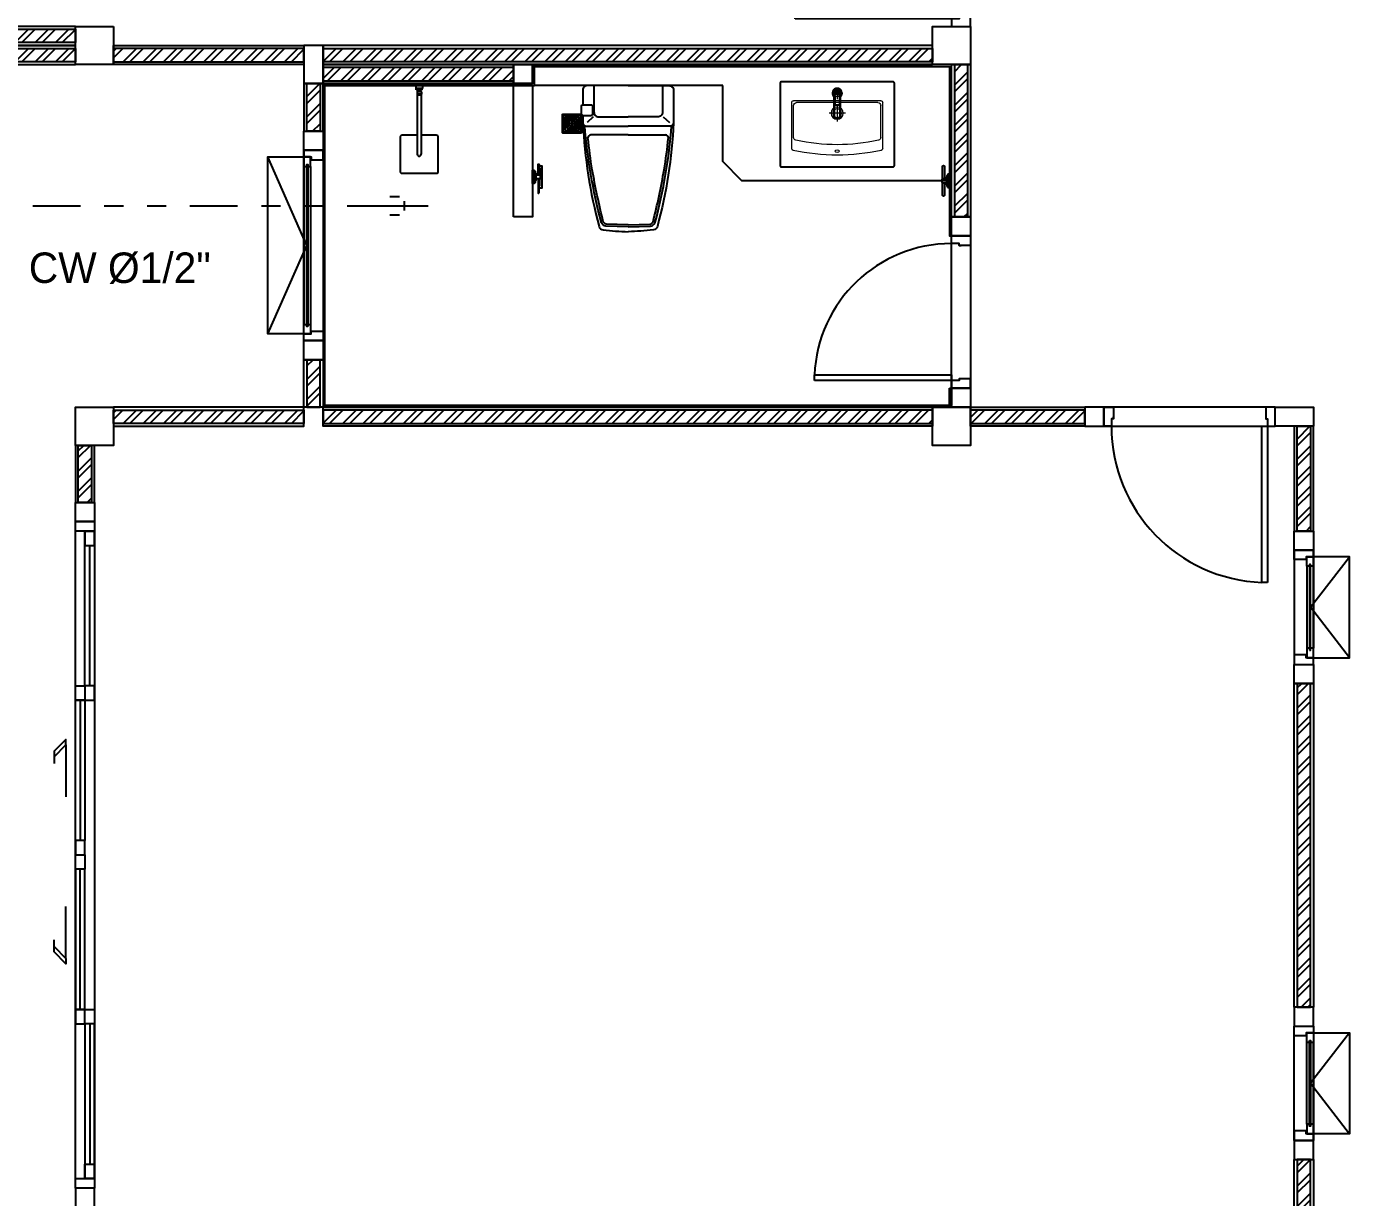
# Model space of a CAD drawing. Header units: inches. Extents: x -1366 to 1200, y -585 to 2545.
# Drawn here: x 724.89 to 731.84, y 2026.58 to 2032.73 of the extents above; entities that cross this region are included whole.
import ezdxf
from ezdxf.enums import TextEntityAlignment as Align

# ---------------------------------------------------------------- set-up
doc = ezdxf.new("R2010")
doc.units = ezdxf.units.IN
doc.header["$MEASUREMENT"] = 0
doc.linetypes.add('CENTER', pattern=[1.625, 1.25, -0.125, 0.125, -0.125])
doc.linetypes.add('DIVIDE2', pattern=[0.625, 0.25, -0.125, 0, -0.125, 0, -0.125])
doc.layers.get('0').update_dxf_attribs({"linetype": 'CONTINUOUS'})
for name, color, linetype in [('02___PRT_ALL_AXES', 7, 'CONTINUOUS'), ('COLD WATER PIPE', 3, 'DIVIDE2'), ('COLM', 3, 'CONTINUOUS'), ('Counter', 6, 'CONTINUOUS'), ('DIM', 7, 'CONTINUOUS'), ('DOOR', 7, 'CONTINUOUS'), ('DOOR_SWNG', 1, 'CONTINUOUS'), ('FIXT', 5, 'CONTINUOUS'), ('Floor-Hatch', 251, 'CONTINUOUS'), ('SANITARY', 9, 'CONTINUOUS'), ('SN - Sanitary', 144, 'CONTINUOUS'), ('TEXT', 4, 'CONTINUOUS'), ('WALL', 7, 'CONTINUOUS'), ('Wall-1', 6, 'CONTINUOUS'), ('Wall-Tile', 4, 'CONTINUOUS'), ('WALL_HATC', 251, 'CONTINUOUS'), ('WC-DET', 8, 'CONTINUOUS'), ('WC-DET1', 15, 'CONTINUOUS'), ('WC-DET2', 15, 'CONTINUOUS'), ('WC-OUT', 9, 'CONTINUOUS'), ('WC-SERIAL', 4, 'CONTINUOUS'), ('wind', 7, 'CONTINUOUS')]:
    doc.layers.add(name, color=color, linetype=linetype)
doc.layers.add('LAYER_1', color=5, linetype='CONTINUOUS', lineweight=50)
doc.styles.get("Standard").update_dxf_attribs({"font": 'THSarabunPSK.ttf'})
doc.styles.add('THAIWIN', font='THSarabunPSK.ttf')
pattern_1 = [(224.99694, (710.76763, 2044.94408), (0.05303018, -0.05303584), []), (224.99694, (710.73228, 2044.94408), (0.05303018, -0.05303584), [])]
pattern_2 = [(224.99694, (697.44595, 2039.65234), (0.05303018, -0.05303584), []), (224.99694, (697.410596, 2039.65234), (0.05303018, -0.05303584), [])]
pattern_3 = [(224.99694, (696.34595, 2037.10227), (0.05303018, -0.05303584), []), (224.99694, (696.3106, 2037.10227), (0.05303018, -0.05303584), [])]

# ---------------------------------------------------------------- blocks, each defined once
blk = doc.blocks.new('DR090SL2')
at = {"layer": 'DOOR'}
for points in [[(-0.41, 0.87), (-0.38, 0.87), (-0.38, 0.05), (-0.41, 0.05)], [(-0.41, 0.05), (-0.45, 0.05), (-0.45, -0.05), (-0.4, -0.05), (-0.4, 0.01), (-0.41, 0.01)], [(0.4, 0), (0.4, 0.01), (0.41, 0.01), (0.41, 0.05), (0.45, 0.05), (0.45, -0.05), (0.4, -0.05), (0.4, 0.01)]]:
    blk.add_lwpolyline(points, close=True, dxfattribs=at)
at = {"layer": 'DOOR_SWNG'}
blk.add_arc((-0.41, 0.05), 0.82, 0, 87.90335, dxfattribs=at)
blk = doc.blocks.new('ct1113ap')
h = blk.add_hatch()
h.set_pattern_fill('ANSI31', color=1, style=0)
h.set_pattern_definition([(45, (-850.48847, 321.96483), (-0.088388348, 0.088388348), [])])
h.paths.add_polyline_path([(1.5, 2.1, 1), (-1.5, 2.1, 1)])
h.paths.add_polyline_path([(1.1, 2.1, -1), (-1.1, 2.1, -1)], flags=16)
h.paths.add_polyline_path([(1.5, -5.3, 1), (-1.5, -5.3, 1)])
h.paths.add_polyline_path([(1.1, -5.3, -1), (-1.1, -5.3, -1)], flags=16)
h.paths.add_polyline_path([(2.7, -6.8), (1.5, -6.8), (1.5, -8), (2.7, -8)])
h.paths.add_polyline_path([(-0.6, 4.4, -3.621207), (0.6, 4.4), (0.8, 4.1, 3.20425), (-0.9, 4.1)])
h.paths.add_polyline_path([(1.1, -2.5), (-1.5, -2.5), (-1.5, -2.9), (1.1, -2.9), (1.1, -3.7), (1.5, -3.7), (1.5, -1.8), (1.1, -1.8)])
h.paths.add_polyline_path([(1.1, -0.3), (-1.5, -0.3), (-1.5, -0.7), (1.1, -0.7), (1.1, -1.5), (1.5, -1.5), (1.5, 0.4), (1.1, 0.4)])
at = {"color": 7, "linetype": 'Continuous'}
for p, q in [((-130, 14), (-130, -14)), ((-64, -11), (-64, 11)), ((-63, 12), (-14, 12)), ((-14, -12), (-63, -12))]:
    blk.add_line(p, q, dxfattribs=at)
at = {"color": 6, "linetype": 'Continuous'}
for p, q in [((-129, 14.2), (-129, -14.2)), ((-127, 16.2), (-127, 17)), ((-63.5, -11.1), (-63.5, 11.1)), ((-63, 12), (-63, 11.6)), ((-63, 11.6), (-14, 11.6)), ((-14, 12), (-14, 11.6)), ((-127, -16.2), (-127, -17)), ((-63, -12), (-63, -11.6)), ((-14, -11.6), (-63, -11.6)), ((-14, -12), (-14, -11.6))]:
    blk.add_line(p, q, dxfattribs=at)
at = {"color": 6}
for p, q in [((-0.6, 4.4), (-0.9, 4.1)), ((0.8, 4.1), (0.6, 4.4))]:
    blk.add_line(p, q, dxfattribs=at)
at = {"color": 6, "linetype": 'CENTER'}
blk.add_line((2, 0), (28.8, 0), dxfattribs=at)
at = {"color": 7, "linetype": 'Continuous'}
for centre, radius, start, end in [((-127, 14), 3, 90, 180), ((-63, 11), 1, 90, 180), ((-14, 15), 3, 270, 312.97028), ((0, 0), 17.5, 227.02972, 132.97028), ((-127, -14), 3, 180, 270), ((-63, -11), 1, 180, 270), ((-14, -15), 3, 47.02972, 90)]:
    blk.add_arc(centre, radius, start, end, dxfattribs=at)
at = {"color": 6, "linetype": 'Continuous'}
for centre, start, end in [((-14, 15.1), 270.02835, 313.20381), ((-14, -15.1), 46.79616, 89.97168)]:
    blk.add_arc(centre, 3.49, start, end, dxfattribs=at)
for points, knots in [([(-129, 14.2), (-129.1, 14.2), (-129.4, 14.2), (-129.6, 14.1), (-129.8, 14.1), (-129.9, 14.1), (-130, 14), (-130, 14), (-130, 14), (-130, 14)], [0, 0, 0, 0, 0.37083, 0.686781, 0.809347, 0.902724, 0.937689, 0.964954, 1, 1, 1, 1]), ([(-127, 16.2), (-127.3, 16.2), (-127.8, 16.1), (-128.5, 15.6), (-128.9, 14.9), (-129, 14.4), (-129, 14.2)], [0, 0, 0, 0, 0.251576, 0.502087, 0.751307, 1, 1, 1, 1]), ([(-64, 11), (-64, 11), (-64, 11), (-63.9, 11), (-63.8, 11.1), (-63.7, 11.1), (-63.6, 11.1), (-63.5, 11.1)], [0, 0, 0, 0, 0.033642, 0.095139, 0.310943, 0.62784, 1, 1, 1, 1]), ([(-63.5, 11.1), (-63.5, 11.1), (-63.5, 11.3), (-63.4, 11.4), (-63.2, 11.6), (-63.1, 11.6), (-63, 11.6)], [0, 0, 0, 0, 0.248974, 0.49844, 0.748767, 1, 1, 1, 1]), ([(-11.9, 12.8), (-11.9, 12.8), (-11.9, 12.8), (-11.9, 12.8), (-11.9, 12.8), (-11.8, 12.7), (-11.7, 12.6), (-11.6, 12.6), (-11.6, 12.5)], [0, 0, 0, 0, 0.029366, 0.087835, 0.178504, 0.299273, 0.616465, 1, 1, 1, 1]), ([(-11.6, 12.5), (-11, 13.1), (-9.7, 14.1), (-7.6, 15.4), (-5.3, 16.3), (-2.9, 16.9), (-0.4, 17.2), (2.1, 17), (4.5, 16.6), (6.9, 15.7), (9, 14.6), (11, 13.1), (12.8, 11.4), (14.3, 9.4), (15.5, 7.2), (16.3, 4.9), (16.9, 2.5), (17, 0.8), (17, 0)], [0, 0, 0, 0, 0.062313, 0.124704, 0.187205, 0.249822, 0.312517, 0.375223, 0.437872, 0.500414, 0.562837, 0.62517, 0.687469, 0.749798, 0.81221, 0.874726, 0.937336, 1, 1, 1, 1]), ([(17, 0), (17, -0.8), (16.9, -2.5), (16.3, -4.9), (15.5, -7.2), (14.3, -9.4), (12.8, -11.4), (11, -13.1), (9, -14.6), (6.9, -15.7), (4.5, -16.6), (2.1, -17), (-0.4, -17.2), (-2.9, -16.9), (-5.3, -16.3), (-7.6, -15.4), (-9.7, -14.1), (-11, -13.1), (-11.6, -12.5)], [0, 0, 0, 0, 0.062697, 0.125333, 0.18786, 0.250273, 0.312598, 0.37489, 0.437216, 0.499632, 0.562167, 0.624809, 0.687509, 0.750197, 0.81281, 0.875306, 0.937693, 1, 1, 1, 1]), ([(-129, -14.2), (-129.1, -14.2), (-129.4, -14.2), (-129.6, -14.1), (-129.8, -14.1), (-129.9, -14.1), (-130, -14), (-130, -14), (-130, -14), (-130, -14)], [0, 0, 0, 0, 0.37083, 0.686781, 0.809347, 0.902724, 0.937689, 0.964954, 1, 1, 1, 1]), ([(-129, -14.2), (-129, -14.4), (-128.9, -14.9), (-128.5, -15.6), (-127.8, -16.1), (-127.3, -16.2), (-127, -16.2)], [0, 0, 0, 0, 0.248784, 0.49809, 0.74852, 1, 1, 1, 1]), ([(-64, -11), (-64, -11), (-64, -11), (-63.9, -11), (-63.8, -11.1), (-63.7, -11.1), (-63.6, -11.1), (-63.5, -11.1)], [0, 0, 0, 0, 0.033642, 0.095139, 0.310943, 0.62784, 1, 1, 1, 1]), ([(-63, -11.6), (-63.1, -11.6), (-63.2, -11.6), (-63.4, -11.4), (-63.5, -11.3), (-63.5, -11.1), (-63.5, -11.1)], [0, 0, 0, 0, 0.251439, 0.50194, 0.751233, 1, 1, 1, 1]), ([(-11.9, -12.8), (-11.9, -12.8), (-11.9, -12.8), (-11.9, -12.8), (-11.9, -12.8), (-11.8, -12.7), (-11.7, -12.6), (-11.6, -12.6), (-11.6, -12.5)], [0, 0, 0, 0, 0.029366, 0.087835, 0.178504, 0.299273, 0.616465, 1, 1, 1, 1])]:
    blk.add_open_spline(points, degree=3, knots=knots, dxfattribs=at)
at = {"layer": '02___PRT_ALL_AXES', "color": 7, "linetype": 'Continuous'}
for p, q in [((-4.1, 17), (-127, 17)), ((-127, -17), (-4.1, -17))]:
    blk.add_line(p, q, dxfattribs=at)
at = {"layer": '02___PRT_ALL_AXES', "color": 6, "linetype": 'Continuous'}
for p, q in [((-6.7, 16.2), (-127, 16.2)), ((-127, -16.2), (-6.7, -16.2))]:
    blk.add_line(p, q, dxfattribs=at)
at = {"layer": '02___PRT_ALL_AXES', "color": 7, "linetype": 'Continuous'}
blk.add_arc((0, 0), 25, 222.84382, 137.15618, dxfattribs=at)
at = {"layer": '02___PRT_ALL_AXES', "color": 6, "linetype": 'Continuous'}
blk.add_arc((0, 0), 24, 225.10536, 134.89464, dxfattribs=at)
at = {"layer": 'LAYER_1', "color": 6}
for p, q in [((1.1, 0.4), (1.1, -0.3)), ((1.5, 0.4), (1.1, 0.4)), ((1.5, -1.5), (1.5, 0.4)), ((1.1, -0.3), (-1.5, -0.3)), ((-1.5, -0.3), (-1.5, -0.7)), ((-1.5, -0.7), (1.1, -0.7)), ((1.1, -2.5), (-1.5, -2.5)), ((-1.5, -2.5), (-1.5, -2.9)), ((-1.5, -2.9), (1.1, -2.9)), ((1.1, -0.7), (1.1, -1.5)), ((1.1, -1.5), (1.5, -1.5)), ((1.1, -1.8), (1.1, -2.5)), ((1.5, -1.8), (1.1, -1.8)), ((1.1, -2.9), (1.1, -3.7)), ((1.1, -3.7), (1.5, -3.7)), ((1.5, -3.7), (1.5, -1.8)), ((2.7, -6.8), (1.5, -6.8)), ((1.5, -6.8), (1.5, -8)), ((1.5, -8), (2.7, -8)), ((2.7, -6.8), (2.7, -8))]:
    blk.add_line(p, q, dxfattribs=at)
for centre, radius in [((0, 2.1), 1.5), ((0, 2.1), 1.1), ((0, -5.3), 1.5), ((0, -5.3), 1.1)]:
    blk.add_circle(centre, radius, dxfattribs=at)
for radius, start, end in [(1.5, 304.15382, 234.82428), (1.1, 300.28403, 238.53384)]:
    blk.add_arc((0, 5.3), radius, start, end, dxfattribs=at)
blk = doc.blocks.new('TF0504P-Acacia')
at = {"layer": 'WC-DET', "lineweight": 13}
for p, q in [((0.0289, -0.06), (-0.0298, -0.06)), ((0.0001, -0.0321), (0, -0.092)), ((-0.239, -0.3509), (-0.239, -0.11)), ((-0.229, -0.1), (0.229, -0.1)), ((-0.229, -0.2928), (-0.229, -0.125)), ((-0.214, -0.11), (0.214, -0.11)), ((0, -0.1185), (0, -0.2083)), ((0.229, -0.2928), (0.229, -0.125)), ((0.239, -0.3509), (0.239, -0.11)), ((-0.0431, -0.165), (0.0415, -0.165))]:
    blk.add_line(p, q, dxfattribs=at)
for centre, radius in [((0, -0.06), 0.0175), ((0, -0.165), 0.032), ((0, -0.165), 0.0225)]:
    blk.add_circle(centre, radius, dxfattribs=at)
for centre, radius, start, end in [((-0.229, -0.11), 0.01, 90, 180), ((-0.214, -0.125), 0.015, 90, 180), ((0.214, -0.125), 0.015, 0, 90), ((0.229, -0.11), 0.01, 0, 90), ((-0.214, -0.2928), 0.015, 180, 257.6249), ((0, 0.6825), 1.0135, 257.6249, 282.3751), ((0.214, -0.2928), 0.015, 282.3751, 0), ((-0.229, -0.3509), 0.01, 180, 257.50622), ((0, 0.6816), 1.0676, 257.49497, 282.50503), ((0.229, -0.3509), 0.01, 282.49378, 0)]:
    blk.add_arc(centre, radius, start, end, dxfattribs=at)
blk.add_ellipse((0, -0.3649), major_axis=(-0.0125, 0), ratio=0.4, dxfattribs=at)
at = {"layer": 'WC-OUT'}
blk.add_lwpolyline([(-0.292, -0.448, -0.414214), (-0.3, -0.44), (-0.3, -0.008, -0.414214), (-0.292, 0), (0.292, 0, -0.414214), (0.3, -0.008), (0.3, -0.44, -0.414214), (0.292, -0.448)], format="xyb", close=True, dxfattribs=at)
at = {"layer": 'WC-OUT', "xscale": -0.001, "yscale": 0.001, "zscale": 0.001, "rotation": 270}
blk.add_blockref('ct1113ap', (0, -0.06), dxfattribs=at)
at = {"layer": 'WC-SERIAL', "flags": 3}
blk.add_attdef('SERIAL', text='', height=0.025, dxfattribs=at).set_placement((0.0039, -0.2584), align=Align.CENTER)
blk = doc.blocks.new('PM751P')
at = {"layer": 'WC-DET'}
for points in [[(0.0275, -0.011), (-0.0275, -0.011)], [(-0.02, -0.014), (0.02, -0.014)]]:
    blk.add_lwpolyline(points, dxfattribs=at)
at = {"layer": 'WC-OUT'}
blk.add_lwpolyline([(0.02, -0.0145), (0.02, -0.0155, -0.414214), (0.0185, -0.017), (-0.0185, -0.017, -0.414214), (-0.02, -0.0155), (-0.02, -0.0145, 0.414214), (-0.0205, -0.014), (-0.026, -0.014, -0.414214), (-0.0275, -0.0125), (-0.0275, -0.0115, 0.414214), (-0.028, -0.011), (-0.031, -0.011, -0.414214), (-0.035, -0.007), (-0.035, 0), (0.035, 0), (0.035, -0.007, -0.414214), (0.031, -0.011), (0.028, -0.011, 0.414214), (0.0275, -0.0115), (0.0275, -0.0125, -0.414214), (0.026, -0.014), (0.0205, -0.014, 0.414214)], format="xyb", close=True, dxfattribs=at)
for points in [[(-0.011, -0.0275), (-0.076, -0.0275, 1), (-0.076, -0.0365), (-0.011, -0.0365, 1)], [(0.011, -0.017), (0.011, -0.039, -0.181818), (-0.011, -0.039), (-0.011, -0.017)], [(0.076, -0.0365, 1), (0.076, -0.0275), (0.011, -0.0275, 1)], [(0.011, -0.0365), (0.076, -0.0365, 1)]]:
    blk.add_lwpolyline(points, format="xyb", dxfattribs=at)
at = {"layer": 'WC-SERIAL', "flags": 8}
blk.add_attdef('PM751', text='', height=0.03, dxfattribs=at).set_placement((0.007, -0.0859), align=Align.MIDDLE)
blk = doc.blocks.new('dr080sl2')
at = {"layer": 'DOOR'}
for points in [[(-0.36, 0.77), (-0.33, 0.77), (-0.33, 0.05), (-0.36, 0.05)], [(-0.36, 0.05), (-0.4, 0.05), (-0.4, -0.05), (-0.35, -0.05), (-0.35, 0.01), (-0.36, 0.01)], [(0.35, 0), (0.35, 0.01), (0.36, 0.01), (0.36, 0.05), (0.4, 0.05), (0.4, -0.05), (0.35, -0.05), (0.35, 0.01)]]:
    blk.add_lwpolyline(points, close=True, dxfattribs=at)
at = {"layer": 'DOOR_SWNG'}
blk.add_arc((-0.36, 0.05), 0.72, 0, 87.61198, dxfattribs=at)
blk = doc.blocks.new('VRH_FUVHU-W002AS_100 x100')
at = {"layer": 'SN - Sanitary'}
for points in [[(-48, -50), (48, -50, 0.414214), (50, -48), (50, 48, 0.414214), (48, 50), (-48, 50, 0.414214), (-50, 48), (-50, -48, 0.414214)], [(-40, -47), (40, -47, 0.414214), (47, -40), (47, 40, 0.414214), (40, 47), (-40, 47, 0.414214), (-47, 40), (-47, -40, 0.414214)], [(-40, -45), (40, -45, 0.414214), (45, -40), (45, 40, 0.414214), (40, 45), (-40, 45, 0.414214), (-45, 40), (-45, -40, 0.414214)], [(-27.2, 17.5, 1), (-27.2, 22.8), (-38, 22.8, 1), (-38, 17.5)], [(-17, 7.5, 1), (-17, 12.8), (-38, 12.8, 1), (-38, 7.5)], [(-10.8, -2.6, 1), (-10.8, 2.6), (-38, 2.6, 1), (-38, -2.6)], [(-17.5, 27.2, -1), (-22.8, 27.2), (-22.8, 38, -1), (-17.5, 38)], [(-7.5, 17, -1), (-12.8, 17), (-12.8, 38, -1), (-7.5, 38)], [(2.6, 10.8, -1), (-2.6, 10.8), (-2.6, 38, -1), (2.6, 38)], [(7.5, 17, 1), (12.8, 17), (12.8, 38, 1), (7.5, 38)], [(10.8, -2.6, -1), (10.8, 2.6), (38, 2.6, -1), (38, -2.6)], [(17, 7.5, -1), (17, 12.8), (38, 12.8, -1), (38, 7.5)], [(17.5, 27.2, 1), (22.8, 27.2), (22.8, 38, 1), (17.5, 38)], [(27.2, 17.5, -1), (27.2, 22.8), (38, 22.8, -1), (38, 17.5)], [(-17, -7.5, -1), (-17, -12.8), (-38, -12.8, -1), (-38, -7.5)], [(-27.2, -17.5, -1), (-27.2, -22.8), (-38, -22.8, -1), (-38, -17.5)], [(-17.5, -27.2, 1), (-22.8, -27.2), (-22.8, -38, 1), (-17.5, -38)], [(-7.5, -17, 1), (-12.8, -17), (-12.8, -38, 1), (-7.5, -38)], [(2.6, -10.8, 1), (-2.6, -10.8), (-2.6, -38, 1), (2.6, -38)], [(7.5, -17, -1), (12.8, -17), (12.8, -38, -1), (7.5, -38)], [(17, -7.5, 1), (17, -12.8), (38, -12.8, 1), (38, -7.5)], [(17.5, -27.2, -1), (22.8, -27.2), (22.8, -38, -1), (17.5, -38)], [(27.2, -17.5, 1), (27.2, -22.8), (38, -22.8, 1), (38, -17.5)]]:
    blk.add_lwpolyline(points, format="xyb", close=True, dxfattribs=at)
for points in [[(-47, 40), (-45, 40)], [(-40, 47), (-40, 45)], [(2, 0), (-2, 0)], [(0, -2), (0, 2)], [(40, 47), (40, 45)], [(47, 40), (45, 40)], [(-47, -40), (-45, -40)], [(-40, -47), (-40, -45)], [(40, -47), (40, -45)], [(47, -40), (45, -40)]]:
    blk.add_lwpolyline(points, dxfattribs=at)
for centre, radius in [((-38, 30), 2.64), ((-30, 38), 2.64), ((0, 0), 5), ((0, 0), 4), ((30, 38), 2.64), ((38, 30), 2.64), ((-38, -30), 2.64), ((-30, -38), 2.64), ((30, -38), 2.64), ((38, -30), 2.64)]:
    blk.add_circle(centre, radius, dxfattribs=at)
for radius, start, end in [(40.6, 161.73736, 168.31208), (38.9, 176.32255, 183.67745), (38.9, 160.8012, 168.8398), (40.6, 145.90265, 154.48014), (35.8, 175.77756, 184.22244), (35.8, 159.05626, 167.86631), (38.9, 144.18222, 153.27326), (32.8, 175.39152, 184.60848), (32.8, 157.0415, 166.73994), (35.8, 140.49742, 150.73462), (30.8, 175.09421, 184.90579), (30.8, 155.47006, 165.86937), (32.8, 139.27746, 147.76062), (40.6, 115.51986, 124.09735), (38.9, 116.72674, 125.81778), (35.8, 119.26538, 129.50258), (32.8, 122.23938, 130.72254), (38.9, 101.1602, 109.1988), (35.8, 102.13369, 110.94374), (32.8, 103.26006, 112.9585), (30.8, 104.13063, 114.52994), (40.6, 101.68792, 108.26264), (35.8, 85.77756, 94.22244), (32.8, 85.39152, 94.60848), (30.8, 85.09421, 94.90579), (38.9, 86.32255, 93.67745), (38.9, 70.8012, 78.8398), (35.8, 69.05626, 77.86631), (32.8, 67.0415, 76.73994), (30.8, 65.47006, 75.86937), (40.6, 71.73736, 78.31208), (40.6, 55.90265, 64.48014), (38.9, 54.18222, 63.27326), (35.8, 50.49742, 60.73462), (32.8, 49.27746, 57.76062), (32.8, 32.23938, 40.72254), (35.8, 29.26538, 39.50258), (30.8, 14.13063, 24.52994), (32.8, 13.26006, 22.9585), (30.8, 355.09421, 4.90579), (38.9, 26.72674, 35.81778), (32.8, 355.39152, 4.60848), (35.8, 12.13369, 20.94374), (40.6, 25.51986, 34.09735), (35.8, 355.77756, 4.22244), (38.9, 11.1602, 19.1988), (40.6, 11.68792, 18.26264), (38.9, 356.32255, 3.67745), (40.6, 191.68792, 198.26264), (38.9, 191.1602, 199.1988), (40.6, 205.51986, 214.09735), (35.8, 192.13369, 200.94374), (38.9, 206.72674, 215.81778), (32.8, 193.26006, 202.9585), (35.8, 209.26538, 219.50258), (30.8, 194.13063, 204.52994), (32.8, 212.23938, 220.72254), (35.8, 230.49742, 240.73462), (38.9, 234.18222, 243.27326), (40.6, 235.90265, 244.48014), (32.8, 229.27746, 237.76062), (30.8, 245.47006, 255.86937), (32.8, 247.0415, 256.73994), (35.8, 249.05626, 257.86631), (38.9, 250.8012, 258.8398), (40.6, 251.73736, 258.31208), (30.8, 265.09421, 274.90579), (32.8, 265.39152, 274.60848), (35.8, 265.77756, 274.22244), (38.9, 266.32255, 273.67745), (30.8, 284.13063, 294.52994), (32.8, 283.26006, 292.9585), (35.8, 282.13369, 290.94374), (38.9, 281.1602, 289.1988), (40.6, 281.68792, 288.26264), (32.8, 302.23938, 310.72254), (35.8, 299.26538, 309.50258), (38.9, 296.72674, 305.81778), (40.6, 295.51986, 304.09735), (32.8, 319.27746, 327.76062), (35.8, 320.49742, 330.73462), (30.8, 335.47006, 345.86937), (32.8, 337.0415, 346.73994), (38.9, 324.18222, 333.27326), (35.8, 339.05626, 347.86631), (40.6, 325.90265, 334.48014), (38.9, 340.8012, 348.8398), (40.6, 341.73736, 348.31208)]:
    blk.add_arc((0, 0), radius, start, end, dxfattribs=at)
blk = doc.blocks.new('C106P')
for points in [[(0, 0), (-0.216, -0.0009, 0.414214), (-0.238, -0.0229), (-0.238, -0.1012, 0.415321)], [(0, 0), (0.216, -0.0009, -0.414214), (0.238, -0.0229), (0.238, -0.1959, -0.414214)], [(-0.2358, -0.1589, -0.414214), (-0.2458, -0.1489), (-0.2458, -0.1109, -0.414214), (-0.2358, -0.1009)], [(-0.238, -0.1587), (-0.238, -0.1959, 0.414214)], [(-0.238, -0.1959, 0.053479), (-0.153, -0.7409, 0.308223), (-0.132, -0.7589, 0.014301), (0, -0.7679, 1.437855)], [(0.238, -0.1959, -0.053479), (0.153, -0.7409, -0.308223), (0.132, -0.7589, -0.014301), (0, -0.7679, -1.437855)]]:
    blk.add_lwpolyline(points, format="xyb")
at = {"layer": 'WC-DET1'}
for q in [(-0.1959, -0.2599), (0.1959, -0.2599)]:
    blk.add_line((0, -0.26), q, dxfattribs=at)
for points in [[(-0.18, -0.0009), (-0.18, -0.1399, 0.414214), (-0.155, -0.1649), (0, -0.165)], [(0.18, -0.0009), (0.18, -0.1399, -0.414214), (0.155, -0.1649), (0, -0.165)], [(-0.2358, -0.1009), (-0.1968, -0.1009, -0.414214), (-0.1868, -0.1109), (-0.1868, -0.1489, -0.414214), (-0.1968, -0.1589), (-0.2358, -0.1589, -0.414214)], [(0, -0.7314), (-0.1161, -0.7281, -0.234182), (-0.1306, -0.716, -0.017795), (-0.1889, -0.4427, -0.014884), (-0.2111, -0.274, -0.020376)], [(0, -0.7314), (0.1161, -0.7281, 0.234182), (0.1306, -0.716, 0.017795), (0.1889, -0.4427, 0.014884), (0.2111, -0.274, 0.020376)]]:
    blk.add_lwpolyline(points, format="xyb", dxfattribs=at)
at = {"layer": 'WC-DET1', "color": 7}
for points in [[(-0.238, -0.1959, 0.414214), (-0.22, -0.2139), (0, -0.213)], [(0.238, -0.1959, -0.414214), (0.22, -0.2139), (0, -0.213)]]:
    blk.add_lwpolyline(points, format="xyb", dxfattribs=at)
at = {"layer": 'WC-DET1'}
for centre, start, end in [((-0.1961, -0.275), 89.44226, 176.38199), ((0.1961, -0.275), 3.61801, 90.55774)]:
    blk.add_arc(centre, 0.0151, start, end, dxfattribs=at)
at = {"layer": 'WC-DET2'}
for points in [[(-0.184, -0.1639), (-0.216, -0.1939)], [(0.184, -0.1639), (0.216, -0.1939)]]:
    blk.add_lwpolyline(points, dxfattribs=at)
for points in [[(-0.0001, -0.7428), (-0.1173, -0.7394, -0.254323), (-0.1414, -0.7196, -0.000064), (-0.1417, -0.7186, -0.04487), (-0.2282, -0.212)], [(0.0001, -0.7428), (0.1173, -0.7394, 0.254323), (0.1414, -0.7196, 0.000064), (0.1417, -0.7186, 0.04487), (0.2282, -0.212)]]:
    blk.add_lwpolyline(points, format="xyb", dxfattribs=at)
at = {"layer": 'WC-SERIAL', "flags": 8}
blk.add_attdef('C106', text='', height=0.05, dxfattribs=at).set_placement((-0.007, -0.0689), align=Align.MIDDLE)
blk = doc.blocks.new('PM753P')
at = {"layer": 'WC-DET'}
for points in [[(-0.061, -0.029), (-0.061, -0.035)], [(-0.0595, -0.029), (-0.0595, -0.035)], [(-0.048, -0.047), (0.047, -0.047)], [(-0.0433, -0.0485), (0.0417, -0.0485)], [(-0.0362, -0.029), (-0.0362, -0.035)], [(0.03, -0.011), (-0.03, -0.011)], [(-0.02, -0.014), (0.02, -0.014)], [(0.0352, -0.029), (0.0352, -0.035)]]:
    blk.add_lwpolyline(points, dxfattribs=at)
at = {"layer": 'WC-OUT'}
blk.add_lwpolyline([(0.02, -0.0145), (0.02, -0.0155, -0.414214), (0.0185, -0.017), (-0.0185, -0.017, -0.414214), (-0.02, -0.0155), (-0.02, -0.0145, 0.414214), (-0.0205, -0.014), (-0.0285, -0.014, -0.414214), (-0.03, -0.0125), (-0.03, -0.0115, 0.414214), (-0.0305, -0.011), (-0.032, -0.011, -0.414214), (-0.035, -0.008), (-0.035, 0), (0.035, 0), (0.035, -0.008, -0.414214), (0.032, -0.011), (0.0305, -0.011, 0.414214), (0.03, -0.0115), (0.03, -0.0125, -0.414214), (0.0285, -0.014), (0.0205, -0.014, 0.414214)], format="xyb", close=True, dxfattribs=at)
for points in [[(-0.011, -0.029), (-0.083, -0.029, 1), (-0.083, -0.035), (-0.011, -0.035)], [(0.011, -0.017), (0.011, -0.039, -0.181818), (-0.011, -0.039), (-0.011, -0.017)], [(0.011, -0.029), (0.064, -0.029, -1), (0.064, -0.035), (0.011, -0.035)]]:
    blk.add_lwpolyline(points, format="xyb", dxfattribs=at)
blk.add_lwpolyline([(-0.058, -0.035), (-0.058, -0.05), (0.057, -0.05), (0.057, -0.035)], dxfattribs=at)
blk.add_arc((-0.0828, -0.0319), 0.00287, 265.71511, 94.69631, dxfattribs=at)
at = {"layer": 'WC-SERIAL', "flags": 8}
blk.add_attdef('PM753', text='', height=0.03, dxfattribs=at).set_placement((0.007, -0.1009), align=Align.MIDDLE)
blk = doc.blocks.new('CT002P')
at = {"layer": 'WC-DET1'}
for p, q in [((-0.0159, 0), (-0.0159, -0.0025)), ((0.0159, 0), (-0.0159, 0)), ((0.0159, 0), (0.0159, -0.0025)), ((-0.0169, -0.0025), (-0.0169, -0.0164)), ((-0.0161, -0.0025), (-0.0169, -0.0025)), ((0.0169, -0.0164), (-0.0169, -0.0164)), ((0.0169, -0.0025), (-0.0161, -0.0025)), ((-0.0159, -0.0223), (-0.0159, -0.0164)), ((0.0159, -0.0223), (-0.0159, -0.0223)), ((0.0114, -0.0339), (-0.0114, -0.0339)), ((-0.0114, -0.0339), (-0.0114, -0.0453)), ((-0.0114, -0.0453), (-0.0109, -0.0458)), ((-0.0114, -0.0453), (-0.0109, -0.0458)), ((0.0114, -0.0453), (-0.0114, -0.0453)), ((0.0109, -0.0458), (-0.0109, -0.0458)), ((-0.0102, -0.0458), (-0.0102, -0.3612)), ((-0.0102, -0.0478), (-0.0092, -0.0468)), ((0.0102, -0.0478), (-0.0102, -0.0478)), ((-0.0102, -0.0488), (0.0102, -0.0488)), ((-0.0099, -0.0299), (-0.0099, -0.0339)), ((-0.0099, -0.0299), (0.0099, -0.0299)), ((-0.0092, -0.0468), (-0.0092, -0.0458)), ((0.0092, -0.0468), (-0.0092, -0.0468)), ((-0.0074, -0.0276), (-0.0074, -0.0289)), ((0.0074, -0.0276), (0.0074, -0.0289)), ((0.0092, -0.0468), (0.0092, -0.0458)), ((0.0102, -0.0478), (0.0092, -0.0468)), ((0.0099, -0.0339), (0.0099, -0.0299)), ((0.0102, -0.0458), (0.0102, -0.3612)), ((0.0114, -0.0453), (0.0109, -0.0458)), ((0.0114, -0.0453), (0.0109, -0.0458)), ((0.0114, -0.0339), (0.0114, -0.0453)), ((0.0159, -0.0223), (0.0159, -0.0164)), ((0.0169, -0.0025), (0.0169, -0.0164))]:
    blk.add_line(p, q, dxfattribs=at)
blk.add_lwpolyline([(-0.0102, -0.2612), (-0.09, -0.2612, 0.414214), (-0.1, -0.2712), (-0.1, -0.4512, 0.414214), (-0.09, -0.4612), (0.09, -0.4612, 0.414214), (0.1, -0.4512), (0.1, -0.2712, 0.414214), (0.09, -0.2612), (0.0102, -0.2612)], format="xyb", dxfattribs=at)
for centre, radius, start, end in [((0, -0.0161), 0.0129, 209.08331, 230.70352), ((-0.0084, -0.0289), 0.000992, 270, 0), ((-0.0094, -0.0276), 0.00198, 0, 50.70352), ((0.0094, -0.0276), 0.00199, 129.29648, 180), ((0.0084, -0.0289), 0.000992, 180, 270), ((0, -0.0161), 0.0129, 309.29648, 330.91669), ((0, -0.3612), 0.0102, 180.00001, 0.00001)]:
    blk.add_arc(centre, radius, start, end, dxfattribs=at)

msp = doc.modelspace()

# ---------------------------------------------------------------- hatches: boundary and pattern name
at = {"layer": 'WALL_HATC'}
h = msp.add_hatch(dxfattribs=at)
h.set_pattern_fill('ANSI32', color=256, scale=0.2, angle=0.00305, style=0)
h.set_pattern_definition([(224.99694, (710.567604, 2041.04408), (0.05303017, -0.05303585), []), (224.99694, (710.53225, 2041.04408), (0.05303017, -0.05303585), [])])
h.paths.add_polyline_path([(724.3515, 2032.7182), (725.1515, 2032.7182), (725.1515, 2032.6482), (724.3515, 2032.6482)])
h = msp.add_hatch(dxfattribs=at)
h.set_pattern_fill('ANSI32', color=256, scale=0.2, angle=0.00305, style=0)
h.set_pattern_definition([(224.99694, (710.567604, 2040.94408), (0.05303017, -0.05303585), []), (224.99694, (710.53225, 2040.94408), (0.05303017, -0.05303585), [])])
h.paths.add_polyline_path([(724.3515, 2032.6182), (725.1515, 2032.6182), (725.1515, 2032.5482), (724.3515, 2032.5482)])
h = msp.add_hatch(dxfattribs=at)
h.set_pattern_fill('ANSI32', color=256, scale=0.2, angle=0.00306, style=0)
h.set_pattern_definition([(224.99694, (710.46763, 2044.94408), (0.05303018, -0.05303584), []), (224.99694, (710.43228, 2044.94408), (0.05303018, -0.05303584), [])])
h.paths.add_polyline_path([(725.3515, 2032.5482), (726.3515, 2032.5482), (726.3515, 2032.6182), (725.3515, 2032.6182)])
h = msp.add_hatch(dxfattribs=at)
h.set_pattern_fill('ANSI32', color=256, scale=0.2, angle=179.99694, style=0)
h.set_pattern_definition([(224.99694, (710.66763, 2044.94408), (0.05303018, -0.05303584), []), (224.99694, (710.63228, 2044.94408), (0.05303018, -0.05303584), [])])
h.paths.add_polyline_path([(729.6515, 2032.5482), (726.4515, 2032.5482), (726.4515, 2032.6182), (729.6515, 2032.6182)])
h = msp.add_hatch(dxfattribs=at)
h.set_pattern_fill('ANSI32', color=256, scale=0.2, angle=0.00306, style=0)
h.set_pattern_definition([(224.99694, (711.66763, 2044.94408), (0.05303018, -0.05303584), []), (224.99694, (711.63228, 2044.94408), (0.05303018, -0.05303584), [])])
h.paths.add_polyline_path([(729.8365, 2031.7332), (729.8365, 2032.5332), (729.7665, 2032.5331), (729.7665, 2031.7332)])
h = msp.add_hatch(dxfattribs=at)
h.set_pattern_fill('ANSI32', color=256, scale=0.2, angle=0.00764, style=0)
h.set_pattern_definition([(45.00764, (742.84054, 2037.7154), (-0.05304008, 0.05302594), []), (45.00764, (742.8759, 2037.715406), (-0.05304008, 0.05302594), [])])
h.paths.add_polyline_path([(726.4515, 2032.4482), (727.4515, 2032.4482), (727.4515, 2032.5182), (726.4515, 2032.5182)])
h = msp.add_hatch(dxfattribs=at)
h.set_pattern_fill('ANSI32', color=256, scale=0.2, angle=0.00306, style=0)
h.set_pattern_definition(pattern_1)
h.paths.add_polyline_path([(726.4365, 2032.4332), (726.4365, 2032.1831), (726.3665, 2032.1831), (726.3665, 2032.4332)])
h = msp.add_hatch(dxfattribs=at)
h.set_pattern_fill('ANSI32', color=256, scale=0.2, angle=0.00306, style=0)
h.set_pattern_definition(pattern_1)
h.paths.add_polyline_path([(726.4365, 2030.7332), (726.4365, 2030.9832), (726.3665, 2030.9832), (726.3665, 2030.7332)])
h = msp.add_hatch(dxfattribs=at)
h.set_pattern_fill('ANSI32', color=256, scale=0.2, angle=179.99694, style=0)
h.set_pattern_definition([(224.99694, (710.46763, 2043.04408), (0.05303018, -0.05303584), []), (224.99694, (710.43228, 2043.04408), (0.05303018, -0.05303584), [])])
h.paths.add_polyline_path([(726.3515, 2030.6482), (725.3515, 2030.6482), (725.3515, 2030.7182), (726.3515, 2030.7182)])
h = msp.add_hatch(dxfattribs=at)
h.set_pattern_fill('ANSI32', color=256, scale=0.2, angle=0.00306, style=0)
h.set_pattern_definition([(224.99694, (710.66763, 2043.04408), (0.05303018, -0.05303584), []), (224.99694, (710.63228, 2043.04408), (0.05303018, -0.05303584), [])])
h.paths.add_polyline_path([(726.4515, 2030.6482), (729.6515, 2030.6482), (729.6515, 2030.7182), (726.4515, 2030.7182)])
h = msp.add_hatch(dxfattribs=at)
h.set_pattern_fill('ANSI32', color=256, scale=0.2, angle=0.00306, style=0)
h.set_pattern_definition([(224.99694, (714.56764, 2043.04408), (0.05303018, -0.05303584), []), (224.99694, (714.53228, 2043.04408), (0.05303018, -0.05303584), [])])
h.paths.add_polyline_path([(729.8515, 2030.6482), (730.4515, 2030.6482), (730.4515, 2030.7182), (729.8515, 2030.7182)])
h = msp.add_hatch(dxfattribs=at)
h.set_pattern_fill('ANSI32', color=256, scale=0.2, angle=0.00306, style=0)
h.set_pattern_definition(pattern_3)
h.paths.add_polyline_path([(731.6365, 2030.6332), (731.6365, 2030.0831), (731.5665, 2030.0831), (731.5665, 2030.6332)])
h = msp.add_hatch(dxfattribs=at)
h.set_pattern_fill('ANSI32', color=256, scale=0.2, angle=0.00306, style=0)
h.set_pattern_definition([(224.99694, (689.945954, 2037.25234), (0.05303018, -0.05303584), []), (224.99694, (689.9106, 2037.25234), (0.05303018, -0.05303584), [])])
h.paths.add_polyline_path([(725.2365, 2030.5332), (725.2365, 2030.2332), (725.1665, 2030.2332), (725.1665, 2030.5332)])
h = msp.add_hatch(dxfattribs=at)
h.set_pattern_fill('ANSI32', color=256, scale=0.2, angle=359.99694, style=0)
h.set_pattern_definition(pattern_2)
h.paths.add_polyline_path([(731.6365, 2027.5832), (731.6365, 2029.2831), (731.5665, 2029.2831), (731.5665, 2027.5832)])
h = msp.add_hatch(dxfattribs=at)
h.set_pattern_fill('ANSI32', color=256, scale=0.2, angle=359.99694, style=0)
h.set_pattern_definition(pattern_2)
h.paths.add_polyline_path([(731.6365, 2027.5832), (731.6365, 2029.2831), (731.5665, 2029.2831), (731.5665, 2027.5832)])
h = msp.add_hatch(dxfattribs=at)
h.set_pattern_fill('ANSI32', color=256, scale=0.2, angle=359.99694, style=0)
h.set_pattern_definition(pattern_3)
h.paths.add_polyline_path([(731.6365, 2026.2332), (731.6365, 2026.7832), (731.5665, 2026.7832), (731.5665, 2026.2332)])

# ---------------------------------------------------------------- linework, layer by layer
at = {"layer": 'COLD WATER PIPE'}
for p, q in [((726.8531, 2031.8382), (726.8031, 2031.8382)), ((726.8781, 2031.8162), (726.8781, 2031.7662)), ((726.8531, 2031.7422), (726.8031, 2031.7422))]:
    msp.add_line(p, q, dxfattribs=at)
for points in [[(726.8281, 2031.7902), (723.403, 2031.7902)], [(727.0031, 2031.7902), (726.8281, 2031.7902)]]:
    msp.add_lwpolyline(points, dxfattribs=at)
at = {"layer": 'COLM'}
for points in [[(725.3515, 2032.7332), (725.3515, 2032.5332), (725.1515, 2032.5332), (725.1515, 2032.7332)], [(729.8515, 2032.7332), (729.8515, 2032.5332), (729.6515, 2032.5332), (729.6515, 2032.7332)], [(725.3515, 2030.7332), (725.3515, 2030.5332), (725.1515, 2030.5332), (725.1515, 2030.7332)], [(729.8515, 2030.7332), (729.8515, 2030.5332), (729.6515, 2030.5332), (729.6515, 2030.7332)]]:
    msp.add_lwpolyline(points, close=True, dxfattribs=at)
at = {"layer": 'Counter'}
msp.add_lwpolyline([(727.5515, 2032.5232), (729.7415, 2032.5231), (729.7415, 2031.9232), (728.6515, 2031.9232), (728.5515, 2032.0232), (728.5515, 2032.4232)], dxfattribs=at)
at = {"layer": 'Floor-Hatch'}
for points in [[(729.8515, 2031.6332), (729.8515, 2030.8332), (729.7515, 2030.8332), (729.7515, 2031.6332)], [(730.5515, 2030.6332), (731.4515, 2030.6332), (731.4515, 2030.7332), (730.5515, 2030.7332)]]:
    msp.add_lwpolyline(points, close=True, dxfattribs=at)
at = {"layer": 'WALL'}
for points in [[(725.1515, 2032.7332), (724.3515, 2032.7332), (724.3515, 2032.6332), (725.1515, 2032.6332)], [(725.1515, 2032.6332), (724.3515, 2032.6332), (724.3515, 2032.5332), (725.1515, 2032.5332)], [(725.3515, 2032.6332), (726.3515, 2032.6332), (726.3515, 2032.5332), (725.3515, 2032.5332)], [(726.3515, 2032.6332), (726.3515, 2032.4332), (726.4515, 2032.4332), (726.4515, 2032.6332)], [(729.6515, 2032.6332), (726.4515, 2032.6332), (726.4515, 2032.5332), (729.6515, 2032.5332)], [(726.4515, 2032.4332), (727.4515, 2032.4332), (727.4515, 2032.5332), (726.4515, 2032.5332)], [(727.5515, 2032.4332), (727.5515, 2032.5332), (727.4515, 2032.5332), (727.4515, 2032.4332)], [(729.7515, 2031.7331), (729.7515, 2032.5331), (729.8515, 2032.5332), (729.8515, 2031.7332)], [(726.3515, 2032.4332), (726.3515, 2032.1831), (726.4515, 2032.1831), (726.4515, 2032.4332)], [(726.4515, 2032.0831), (726.3515, 2032.0831), (726.3515, 2032.1831), (726.4515, 2032.1831)], [(729.7515, 2031.6332), (729.7515, 2031.7332), (729.8515, 2031.7332), (729.8515, 2031.6332)], [(726.4515, 2030.9832), (726.3515, 2030.9832), (726.3515, 2031.0832), (726.4515, 2031.0832)], [(726.3515, 2030.7332), (726.3515, 2030.9832), (726.4515, 2030.9832), (726.4515, 2030.7332)], [(729.7515, 2030.7332), (729.7515, 2030.8332), (729.8515, 2030.8332), (729.8515, 2030.7332)], [(726.3515, 2030.7332), (725.3515, 2030.7332), (725.3515, 2030.6332), (726.3515, 2030.6332)], [(726.4515, 2030.7332), (729.6515, 2030.7332), (729.6515, 2030.6332), (726.4515, 2030.6332)], [(729.8515, 2030.7332), (730.4515, 2030.7332), (730.4515, 2030.6332), (729.8515, 2030.6332)], [(730.5515, 2030.6332), (730.5515, 2030.7332), (730.4515, 2030.7332), (730.4515, 2030.6332)], [(731.4515, 2030.6332), (731.4515, 2030.7332), (731.6515, 2030.7332), (731.6515, 2030.6332)], [(731.5515, 2030.6332), (731.5515, 2030.0831), (731.6515, 2030.0831), (731.6515, 2030.6332)], [(725.1515, 2030.5332), (725.1515, 2030.2332), (725.2515, 2030.2332), (725.2515, 2030.5332)], [(725.1515, 2030.2332), (725.2515, 2030.2332), (725.2515, 2030.1332), (725.1515, 2030.1332)], [(731.6515, 2030.0831), (731.6515, 2029.9831), (731.5515, 2029.9831), (731.5515, 2030.0831)], [(731.6515, 2029.2831), (731.5515, 2029.2831), (731.5515, 2029.3831), (731.6515, 2029.3831)], [(731.6515, 2029.2831), (731.6515, 2027.5832), (731.5515, 2027.5832), (731.5515, 2029.2831)], [(731.6515, 2027.5832), (731.5515, 2027.5832), (731.5515, 2027.4832), (731.6515, 2027.4832)], [(731.6515, 2026.7832), (731.6515, 2026.8832), (731.5515, 2026.8832), (731.5515, 2026.7832)], [(731.5515, 2026.2332), (731.5515, 2026.7832), (731.6515, 2026.7832), (731.6515, 2026.2332)], [(725.1515, 2026.5332), (725.2515, 2026.5332), (725.2515, 2026.6332), (725.1515, 2026.6332)]]:
    msp.add_lwpolyline(points, close=True, dxfattribs=at)
at = {"layer": 'Wall-1'}
msp.add_lwpolyline([(728.5515, 2032.4232), (727.5615, 2032.4232), (727.5615, 2032.5232), (728.5515, 2032.5232), (728.5515, 2032.5231)], dxfattribs=at)
msp.add_lwpolyline([(727.4515, 2031.7331), (727.4515, 2032.4232), (727.5515, 2032.4232), (727.5515, 2031.7332)], close=True, dxfattribs=at)
at = {"layer": 'Wall-Tile'}
msp.add_lwpolyline([(729.7515, 2030.7432), (726.4615, 2030.7432), (726.4615, 2032.4232), (727.5615, 2032.4232), (727.5615, 2032.5232), (729.7415, 2032.5232), (729.7415, 2031.6332), (729.7515, 2031.6332), (729.7515, 2032.5332), (727.5515, 2032.5332), (727.5515, 2032.4332), (726.4515, 2032.4332), (726.4515, 2030.7332), (729.7515, 2030.7332), (729.7515, 2030.7432)], dxfattribs=at)
msp.add_lwpolyline([(729.7415, 2030.8332), (729.7515, 2030.8332), (729.7515, 2030.7432), (729.7415, 2030.7432)], close=True, dxfattribs=at)
at = {"layer": 'WALL_HATC'}
for points in [[(724.3515, 2032.7182), (725.1515, 2032.7182), (725.1515, 2032.6482), (724.3515, 2032.6482), (724.3515, 2032.7182)], [(724.3515, 2032.6182), (725.1515, 2032.6182), (725.1515, 2032.5482), (724.3515, 2032.5482), (724.3515, 2032.6182)], [(731.6365, 2027.5832), (731.6365, 2029.2831), (731.5665, 2029.2831), (731.5665, 2027.5832), (731.6365, 2027.5832)]]:
    msp.add_lwpolyline(points, dxfattribs=at)
for points in [[(725.3515, 2032.5482), (726.3515, 2032.5482), (726.3515, 2032.6182), (725.3515, 2032.6182)], [(729.6515, 2032.5482), (726.4515, 2032.5482), (726.4515, 2032.6182), (729.6515, 2032.6182)], [(729.8365, 2031.7332), (729.8365, 2032.5332), (729.7665, 2032.5331), (729.7665, 2031.7332)], [(726.4515, 2032.4482), (727.4515, 2032.4482), (727.4515, 2032.5182), (726.4515, 2032.5182)], [(726.4365, 2032.4332), (726.4365, 2032.1831), (726.3665, 2032.1831), (726.3665, 2032.4332)], [(726.4365, 2030.7332), (726.4365, 2030.9832), (726.3665, 2030.9832), (726.3665, 2030.7332)], [(726.3515, 2030.6482), (725.3515, 2030.6482), (725.3515, 2030.7182), (726.3515, 2030.7182)], [(726.4515, 2030.6482), (729.6515, 2030.6482), (729.6515, 2030.7182), (726.4515, 2030.7182)], [(729.8515, 2030.6482), (730.4515, 2030.6482), (730.4515, 2030.7182), (729.8515, 2030.7182)], [(731.6365, 2030.6332), (731.6365, 2030.0831), (731.5665, 2030.0831), (731.5665, 2030.6332)], [(725.2365, 2030.5332), (725.2365, 2030.2332), (725.1665, 2030.2332), (725.1665, 2030.5332)], [(731.6365, 2026.2332), (731.6365, 2026.7832), (731.5665, 2026.7832), (731.5665, 2026.2332)]]:
    msp.add_lwpolyline(points, close=True, dxfattribs=at)
at = {"layer": 'wind', "color": 8, "linetype": 'Continuous'}
for p, q in [((726.3515, 2031.9981), (726.3515, 2031.1682)), ((726.3865, 2031.9981), (726.3865, 2031.1682)), ((731.6165, 2029.8981), (731.6165, 2029.4681)), ((731.6515, 2029.8981), (731.6515, 2029.4681)), ((731.6165, 2026.9682), (731.6165, 2027.3982)), ((731.6515, 2026.9682), (731.6515, 2027.3982))]:
    msp.add_line(p, q, dxfattribs=at)
at = {"layer": 'wind'}
for p, q in [((725.2265, 2029.2707), (725.2265, 2030.0082)), ((725.1765, 2029.1957), (725.1765, 2028.4582)), ((725.1765, 2027.5707), (725.1765, 2028.3082)), ((725.2265, 2027.4957), (725.2265, 2026.7582))]:
    msp.add_line(p, q, dxfattribs=at)
at = {"layer": 'wind', "color": 8}
for p, q in [((725.1015, 2028.9601), (725.1015, 2028.6873)), ((725.1015, 2027.8392), (725.1015, 2028.112))]:
    msp.add_line(p, q, dxfattribs=at)
at = {"layer": 'wind', "color": 8, "linetype": 'Continuous'}
for points in [[(726.3515, 2031.1182), (726.1614, 2031.1182), (726.1614, 2032.0481), (726.3515, 2032.0481)], [(731.6515, 2029.4181), (731.8416, 2029.4181), (731.8416, 2029.9481), (731.6515, 2029.9481)], [(731.6515, 2027.4482), (731.8416, 2027.4482), (731.8416, 2026.9182), (731.6515, 2026.9182)]]:
    msp.add_lwpolyline(points, dxfattribs=at)
at = {"layer": 'wind', "color": 251, "linetype": 'Continuous'}
for points in [[(726.1614, 2031.1182), (726.366, 2031.5832), (726.1614, 2032.0481)], [(731.8416, 2029.4181), (731.637, 2029.6831), (731.8416, 2029.9481)], [(731.8416, 2027.4482), (731.637, 2027.1832), (731.8416, 2026.9182)]]:
    msp.add_lwpolyline(points, dxfattribs=at)
at = {"layer": 'wind'}
for points in [[(726.3515, 2032.0831), (726.3515, 2032.0481), (726.3895, 2032.0481), (726.3895, 2032.0331), (726.4515, 2032.0331), (726.4515, 2032.0831)], [(726.3515, 2032.0481), (726.3515, 2031.9981), (726.3865, 2031.9981), (726.3865, 2032.0481)], [(726.3515, 2031.1182), (726.3515, 2031.1682), (726.3865, 2031.1682), (726.3865, 2031.1182)], [(726.3515, 2031.0832), (726.3515, 2031.1182), (726.3895, 2031.1182), (726.3895, 2031.1332), (726.4515, 2031.1332), (726.4515, 2031.0832)], [(725.1515, 2030.0832), (725.1515, 2030.1332), (725.2515, 2030.1332), (725.2515, 2030.0832)], [(725.2015, 2030.0832), (725.2015, 2030.0082), (725.2515, 2030.0082), (725.2515, 2030.0832)], [(731.6515, 2029.9831), (731.6515, 2029.9481), (731.6135, 2029.9481), (731.6135, 2029.9331), (731.5515, 2029.9331), (731.5515, 2029.9831)], [(731.6515, 2029.9481), (731.6515, 2029.8981), (731.6165, 2029.8981), (731.6165, 2029.9481)], [(731.6515, 2029.3831), (731.6515, 2029.4181), (731.6135, 2029.4181), (731.6135, 2029.4331), (731.5515, 2029.4331), (731.5515, 2029.3831)], [(731.6515, 2029.4181), (731.6515, 2029.4681), (731.6165, 2029.4681), (731.6165, 2029.4181)], [(725.2015, 2029.2707), (725.2015, 2029.1957), (725.1515, 2029.1957), (725.1515, 2029.2707)], [(725.2015, 2029.2707), (725.2015, 2029.1957), (725.2515, 2029.1957), (725.2515, 2029.2707)], [(725.2015, 2028.3832), (725.2015, 2028.4582), (725.1515, 2028.4582), (725.1515, 2028.3832)], [(725.2015, 2028.3832), (725.2015, 2028.3082), (725.1515, 2028.3082), (725.1515, 2028.3832)], [(725.2015, 2027.4957), (725.2015, 2027.5707), (725.1515, 2027.5707), (725.1515, 2027.4957)], [(725.2015, 2027.4957), (725.2015, 2027.5707), (725.2515, 2027.5707), (725.2515, 2027.4957)], [(731.6515, 2027.4832), (731.6515, 2027.4482), (731.6135, 2027.4482), (731.6135, 2027.4332), (731.5515, 2027.4332), (731.5515, 2027.4832)], [(731.6515, 2027.4482), (731.6515, 2027.3982), (731.6165, 2027.3982), (731.6165, 2027.4482)], [(731.6515, 2026.8832), (731.6515, 2026.9182), (731.6135, 2026.9182), (731.6135, 2026.9332), (731.5515, 2026.9332), (731.5515, 2026.8832)], [(731.6515, 2026.9182), (731.6515, 2026.9682), (731.6165, 2026.9682), (731.6165, 2026.9182)], [(725.2015, 2026.6832), (725.2015, 2026.7582), (725.2515, 2026.7582), (725.2515, 2026.6832)], [(725.1515, 2026.6332), (725.1515, 2026.6832), (725.2515, 2026.6832), (725.2515, 2026.6332)]]:
    msp.add_lwpolyline(points, close=True, dxfattribs=at)
at = {"layer": 'wind', "color": 8, "linetype": 'Continuous'}
for points in [[(726.4515, 2032.0831), (726.4515, 2031.0832), (726.3515, 2031.0832), (726.3515, 2032.0831)], [(731.5515, 2029.9831), (731.5515, 2029.3831), (731.6515, 2029.3831), (731.6515, 2029.9831)], [(731.5515, 2026.8832), (731.5515, 2027.4832), (731.6515, 2027.4832), (731.6515, 2026.8832)]]:
    msp.add_lwpolyline(points, close=True, dxfattribs=at)
at = {"layer": 'wind', "color": 6}
for points in [[(726.372, 2031.1582), (726.366, 2031.1582), (726.366, 2032.0081), (726.372, 2032.0081)], [(731.631, 2029.4581), (731.637, 2029.4581), (731.637, 2029.9081), (731.631, 2029.9081)], [(731.631, 2027.4082), (731.637, 2027.4082), (731.637, 2026.9582), (731.631, 2026.9582)]]:
    msp.add_lwpolyline(points, close=True, dxfattribs=at)
at = {"layer": 'wind', "color": 8}
for points in [[(725.1515, 2026.6332), (725.1515, 2030.1332), (725.2515, 2030.1332), (725.2515, 2026.6332)], [(725.2515, 2030.0832), (725.2515, 2029.2707), (725.2015, 2029.2707), (725.2015, 2030.0832)], [(725.2015, 2029.1957), (725.2015, 2028.4582), (725.1515, 2028.4582), (725.1515, 2029.1957)], [(725.2015, 2027.5707), (725.2015, 2028.3082), (725.1515, 2028.3082), (725.1515, 2027.5707)], [(725.2515, 2026.6832), (725.2515, 2027.4957), (725.2015, 2027.4957), (725.2015, 2026.6832)]]:
    msp.add_lwpolyline(points, close=True, dxfattribs=at)
for points in [[(725.0396, 2028.8982), (725.1015, 2028.9601), (725.1015, 2028.9884), (725.0396, 2028.9265), (725.0396, 2028.8982), (725.0396, 2028.8634)], [(725.0396, 2027.9011), (725.1015, 2027.8392), (725.1015, 2027.8109), (725.0396, 2027.8728), (725.0396, 2027.9011), (725.0396, 2027.9359)]]:
    msp.add_lwpolyline(points, dxfattribs=at)

# ---------------------------------------------------------------- block references
at = {"layer": 'DIM'}
for p, rotation in [((729.8015, 2033.1832), 90.00000000000028), ((731.0015, 2030.6832), 180)]:
    msp.add_blockref('DR090SL2', p, dxfattribs=dict(at, rotation=rotation))
at = {"layer": 'FIXT', "color": 8, "xscale": -1, "rotation": 359.9999999999974}
msp.add_blockref('TF0504P-Acacia', (729.1515, 2032.4431), dxfattribs=at)
at = {"layer": 'SANITARY', "color": 3, "rotation": 90}
msp.add_blockref('PM753P', (727.5515, 2031.9432), dxfattribs=at)
at = {"layer": 'SANITARY', "color": 4, "linetype": 'ByBlock', "xscale": -1, "rotation": 270}
msp.add_blockref('PM751P', (729.7415, 2031.9223), dxfattribs=at)
at = {"layer": 'SN - Sanitary', "xscale": -0.001, "yscale": 0.001, "zscale": 0.001, "rotation": 269.9999999999999}
msp.add_blockref('VRH_FUVHU-W002AS_100 x100', (727.759, 2032.2232), dxfattribs=at)
at = {"layer": 'WALL'}
msp.add_blockref('CT002P', (726.9565, 2032.4232), dxfattribs=at)
at = {"layer": 'WALL', "rotation": 90}
msp.add_blockref('dr080sl2', (729.8015, 2031.2332), dxfattribs=at)
at = {"layer": 'WC-OUT'}
msp.add_blockref('C106P', (728.054, 2032.4232), dxfattribs=at)

# ---------------------------------------------------------------- texts
at = {"layer": 'TEXT', "color": 7, "style": 'THAIWIN'}
msp.add_text('CW %%C1/2"', height=0.16, dxfattribs=at).set_placement((724.9066, 2031.4661), align=Align.MIDDLE_LEFT)

doc.saveas('drawing.dxf')
